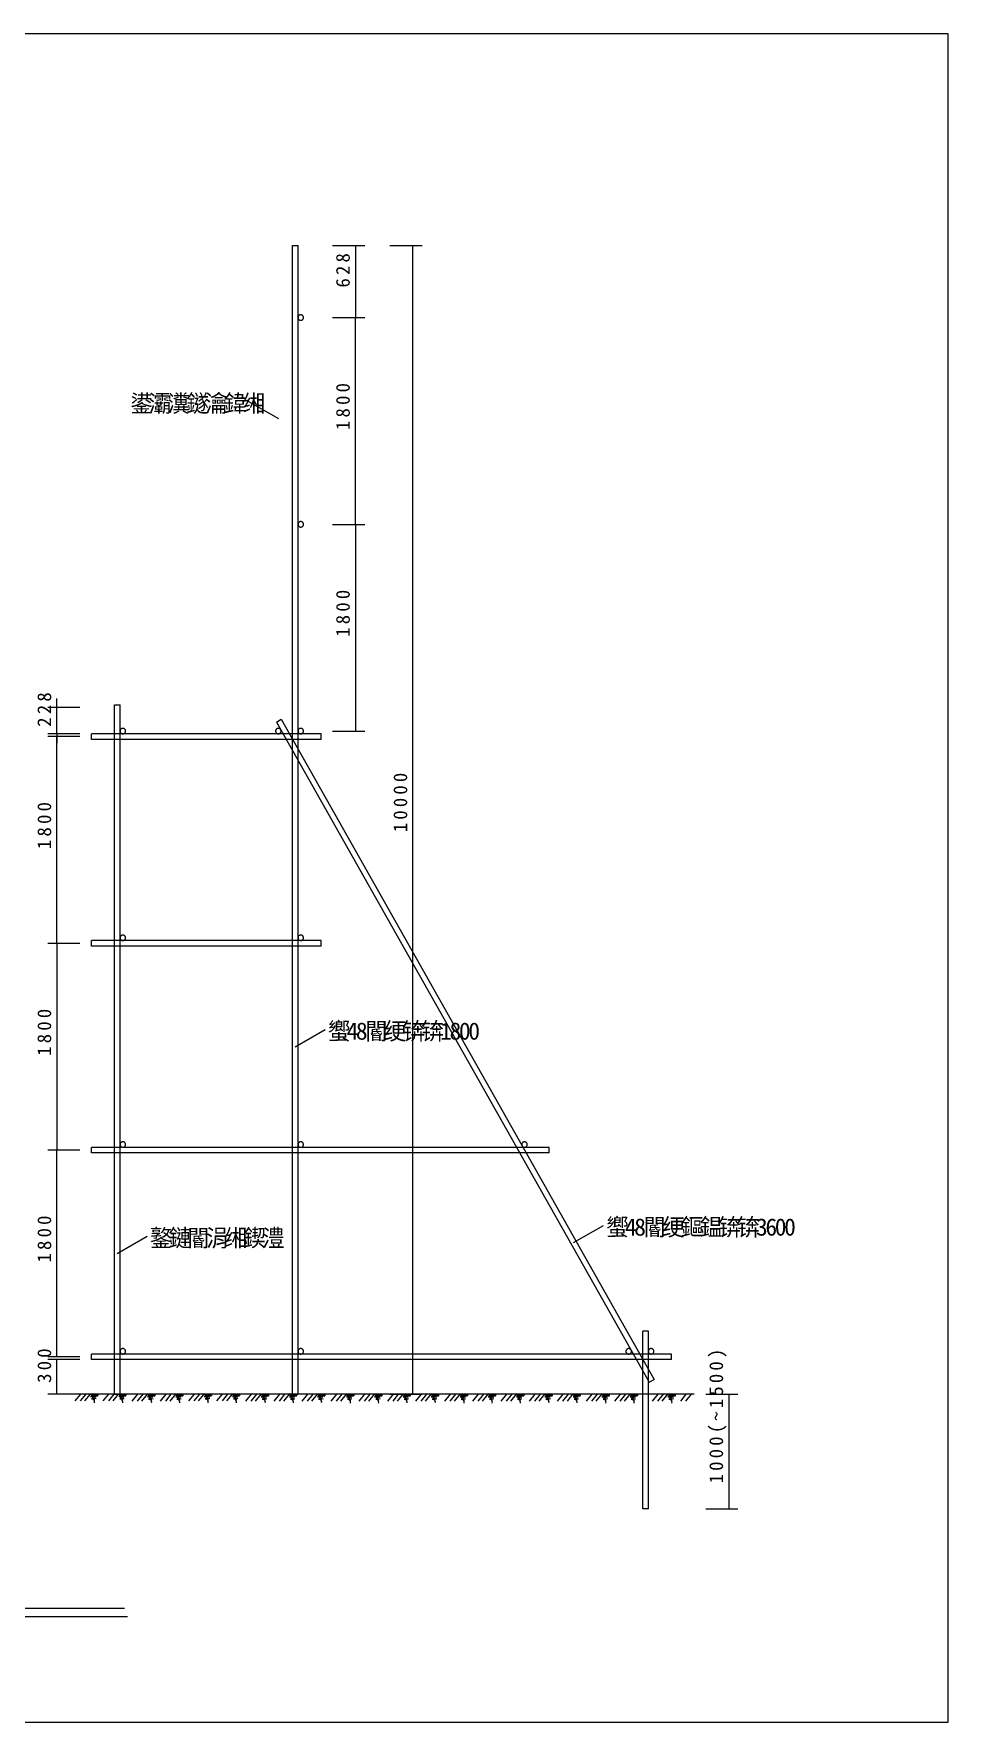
# Model space of a CAD drawing. Header units: metres. Extents: x 0 to 416, y 0 to 294.
# Drawn here: x 256.7 to 415.8, y 0 to 294 of the extents above; entities that cross this region are included whole.
import ezdxf

# ---------------------------------------------------------------- set-up
doc = ezdxf.new("R2010")
doc.units = ezdxf.units.M

msp = doc.modelspace()

# ---------------------------------------------------------------- linework, layer by layer
for p, q in [((415.8, 294), (0, 294)), ((415.8, 0), (415.8, 294)), ((301.7, 57.14), (301.7, 257.14)), ((301.7, 257.14), (302.66, 257.14)), ((302.66, 57.14), (302.66, 257.14)), ((308.66, 257.14), (314.26, 257.14)), ((312.66, 257.14), (312.66, 244.58)), ((318.66, 257.14), (324.26, 257.14)), ((322.66, 57.14), (322.66, 257.14)), ((308.66, 244.58), (314.26, 244.58)), ((308.66, 244.58), (314.26, 244.58)), ((312.66, 208.58), (312.66, 244.58)), ((299.3, 226.94), (294.1, 229.94)), ((308.66, 208.58), (314.26, 208.58)), ((308.66, 208.58), (314.26, 208.58)), ((312.66, 208.58), (312.66, 172.58)), ((264.7, 176.66), (259.1, 176.66)), ((260.7, 176.66), (260.7, 178.26)), ((260.7, 172.1), (260.7, 176.66)), ((270.7, 57.14), (270.7, 177.14)), ((270.7, 177.14), (271.7, 177.14)), ((271.7, 57.14), (271.7, 177.14)), ((298.89, 174.16), (299.73, 174.63)), ((298.89, 174.16), (363.79, 59.19)), ((299.73, 174.63), (364.62, 59.66)), ((264.7, 172.1), (259.1, 172.1)), ((264.7, 171.62), (259.1, 171.62)), ((260.7, 172.1), (260.7, 170.5)), ((260.7, 135.62), (260.7, 171.62)), ((306.66, 172.1), (266.7, 172.1)), ((266.7, 171.14), (266.7, 172.1)), ((306.66, 171.14), (266.7, 171.14)), ((306.66, 171.14), (306.66, 172.1)), ((308.66, 172.58), (314.26, 172.58)), ((264.7, 135.62), (259.1, 135.62)), ((264.7, 135.62), (259.1, 135.62)), ((260.7, 135.62), (260.7, 99.62)), ((306.66, 136.1), (266.7, 136.1)), ((266.7, 135.14), (266.7, 136.1)), ((306.66, 135.14), (306.66, 136.1)), ((306.66, 135.14), (266.7, 135.14)), ((302.18, 117.62), (307.37, 120.62)), ((346.34, 100.1), (266.7, 100.1)), ((266.7, 99.14), (266.7, 100.1)), ((346.34, 99.14), (346.34, 100.1)), ((264.7, 99.62), (259.1, 99.62)), ((264.7, 99.62), (259.1, 99.62)), ((260.7, 63.62), (260.7, 99.62)), ((346.34, 99.14), (266.7, 99.14)), ((350.61, 83.51), (355.8, 86.51)), ((271.2, 81.62), (276.39, 84.62)), ((362.66, 37.14), (362.66, 68.1)), ((363.62, 68.1), (362.66, 68.1)), ((363.62, 37.14), (363.62, 68.1)), ((264.7, 63.62), (259.1, 63.62)), ((264.7, 63.14), (259.1, 63.14)), ((260.7, 57.14), (260.7, 63.14)), ((367.62, 64.1), (266.7, 64.1)), ((266.7, 63.14), (266.7, 64.1)), ((367.62, 63.14), (266.7, 63.14)), ((367.62, 63.14), (367.62, 64.1)), ((363.79, 59.19), (364.62, 59.66)), ((264.7, 57.14), (259.1, 57.14)), ((371.62, 57.14), (262.7, 57.14)), ((264.8, 57.14), (263.82, 55.95)), ((265.73, 57.14), (264.75, 55.95)), ((266.49, 57.14), (265.51, 55.95)), ((266.45, 57.11), (267.9, 57.09)), ((267.8, 56.81), (266.56, 56.7)), ((266.56, 56.7), (267.45, 56.62)), ((267.9, 57.09), (266.64, 56.99)), ((266.64, 56.99), (267.93, 56.97)), ((267.51, 56.35), (266.74, 56.3)), ((266.74, 56.3), (267.31, 56.2)), ((267.93, 56.97), (266.79, 56.85)), ((266.79, 56.85), (267.8, 56.81)), ((267.45, 56.62), (266.81, 56.49)), ((266.81, 56.49), (267.51, 56.35)), ((267.31, 56.2), (267.05, 56.15)), ((267.05, 56.15), (267.23, 56.05)), ((267.23, 56.05), (267.18, 56)), ((267.18, 56), (267.18, 55.96)), ((267.18, 55.96), (267.21, 55.8)), ((269.7, 57.14), (268.72, 55.95)), ((270.63, 57.14), (269.65, 55.95)), ((271.39, 57.14), (270.41, 55.95)), ((270.7, 57.14), (271.7, 57.14)), ((271.35, 57.11), (272.8, 57.09)), ((272.7, 56.81), (271.46, 56.7)), ((271.46, 56.7), (272.35, 56.62)), ((272.8, 57.09), (271.54, 56.99)), ((271.54, 56.99), (272.83, 56.97)), ((272.41, 56.35), (271.64, 56.3)), ((271.64, 56.3), (272.21, 56.2)), ((272.83, 56.97), (271.69, 56.85)), ((271.69, 56.85), (272.7, 56.81)), ((272.35, 56.62), (271.71, 56.49)), ((271.71, 56.49), (272.41, 56.35)), ((272.21, 56.2), (271.95, 56.15)), ((271.95, 56.15), (272.12, 56.05)), ((272.12, 56.05), (272.07, 56)), ((272.07, 56), (272.07, 55.96)), ((272.07, 55.96), (272.11, 55.8)), ((274.73, 57.12), (273.75, 55.93)), ((275.65, 57.12), (274.67, 55.93)), ((276.42, 57.12), (275.44, 55.93)), ((276.38, 57.09), (277.83, 57.07)), ((277.73, 56.79), (276.49, 56.68)), ((276.49, 56.68), (277.38, 56.6)), ((277.83, 57.07), (276.56, 56.97)), ((276.56, 56.97), (277.85, 56.95)), ((277.44, 56.33), (276.66, 56.28)), ((276.66, 56.28), (277.24, 56.18)), ((277.85, 56.95), (276.71, 56.83)), ((276.71, 56.83), (277.73, 56.79)), ((277.38, 56.6), (276.74, 56.47)), ((276.74, 56.47), (277.44, 56.33)), ((277.24, 56.18), (276.98, 56.13)), ((276.98, 56.13), (277.15, 56.03)), ((277.15, 56.03), (277.1, 55.98)), ((277.1, 55.98), (277.1, 55.94)), ((277.1, 55.94), (277.14, 55.78)), ((279.63, 57.12), (278.65, 55.93)), ((280.55, 57.12), (279.57, 55.93)), ((281.31, 57.12), (280.33, 55.93)), ((281.27, 57.09), (282.73, 57.07)), ((282.63, 56.79), (281.39, 56.68)), ((281.39, 56.68), (282.28, 56.6)), ((282.73, 57.07), (281.46, 56.97)), ((281.46, 56.97), (282.75, 56.95)), ((282.34, 56.33), (281.56, 56.28)), ((281.56, 56.28), (282.14, 56.18)), ((282.75, 56.95), (281.61, 56.83)), ((281.61, 56.83), (282.63, 56.79)), ((282.28, 56.6), (281.64, 56.47)), ((281.64, 56.47), (282.34, 56.33)), ((282.14, 56.18), (281.88, 56.13)), ((281.88, 56.13), (282.05, 56.03)), ((282.05, 56.03), (282, 55.98)), ((282, 55.98), (282, 55.94)), ((282, 55.94), (282.04, 55.78)), ((284.58, 57.14), (283.6, 55.95)), ((285.51, 57.14), (284.53, 55.95)), ((286.27, 57.14), (285.29, 55.95)), ((286.23, 57.11), (287.68, 57.09)), ((287.58, 56.81), (286.34, 56.7)), ((286.34, 56.7), (287.23, 56.62)), ((287.68, 57.09), (286.42, 56.99)), ((286.42, 56.99), (287.71, 56.97)), ((287.29, 56.35), (286.52, 56.3)), ((286.52, 56.3), (287.09, 56.2)), ((287.71, 56.97), (286.57, 56.85)), ((286.57, 56.85), (287.58, 56.81)), ((287.23, 56.62), (286.59, 56.49)), ((286.59, 56.49), (287.29, 56.35)), ((287.09, 56.2), (286.83, 56.15)), ((286.83, 56.15), (287.01, 56.05)), ((287.01, 56.05), (286.96, 56)), ((286.96, 56), (286.96, 55.96)), ((286.96, 55.96), (286.99, 55.8)), ((289.48, 57.14), (288.5, 55.95)), ((290.41, 57.14), (289.43, 55.95)), ((291.17, 57.14), (290.19, 55.95)), ((291.13, 57.11), (292.58, 57.09)), ((292.48, 56.81), (291.24, 56.7)), ((291.24, 56.7), (292.13, 56.62)), ((292.58, 57.09), (291.32, 56.99)), ((291.32, 56.99), (292.61, 56.97)), ((292.19, 56.35), (291.42, 56.3)), ((291.42, 56.3), (291.99, 56.2)), ((292.61, 56.97), (291.47, 56.85)), ((291.47, 56.85), (292.48, 56.81)), ((292.13, 56.62), (291.49, 56.49)), ((291.49, 56.49), (292.19, 56.35)), ((291.99, 56.2), (291.73, 56.15)), ((291.73, 56.15), (291.9, 56.05)), ((291.9, 56.05), (291.85, 56)), ((291.85, 56), (291.85, 55.96)), ((291.85, 55.96), (291.89, 55.8)), ((294.51, 57.12), (293.53, 55.93)), ((295.43, 57.12), (294.45, 55.93)), ((296.2, 57.12), (295.22, 55.93)), ((296.16, 57.09), (297.61, 57.07)), ((297.51, 56.79), (296.27, 56.68)), ((296.27, 56.68), (297.16, 56.6)), ((297.61, 57.07), (296.34, 56.97)), ((296.34, 56.97), (297.63, 56.95)), ((297.22, 56.33), (296.44, 56.28)), ((296.44, 56.28), (297.02, 56.18)), ((297.63, 56.95), (296.49, 56.83)), ((296.49, 56.83), (297.51, 56.79)), ((297.16, 56.6), (296.52, 56.47)), ((296.52, 56.47), (297.22, 56.33)), ((297.02, 56.18), (296.76, 56.13)), ((296.76, 56.13), (296.93, 56.03)), ((296.93, 56.03), (296.88, 55.98)), ((296.88, 55.98), (296.88, 55.94)), ((296.88, 55.94), (296.92, 55.78)), ((299.41, 57.12), (298.43, 55.93)), ((300.33, 57.12), (299.35, 55.93)), ((301.09, 57.12), (300.11, 55.93)), ((301.05, 57.09), (302.51, 57.07)), ((302.41, 56.79), (301.17, 56.68)), ((301.17, 56.68), (302.06, 56.6)), ((302.51, 57.07), (301.24, 56.97)), ((301.24, 56.97), (302.53, 56.95)), ((302.12, 56.33), (301.34, 56.28)), ((301.34, 56.28), (301.92, 56.18)), ((302.53, 56.95), (301.39, 56.83)), ((301.39, 56.83), (302.41, 56.79)), ((302.06, 56.6), (301.42, 56.47)), ((301.42, 56.47), (302.12, 56.33)), ((301.92, 56.18), (301.66, 56.13)), ((301.66, 56.13), (301.83, 56.03)), ((301.7, 57.14), (302.66, 57.14)), ((301.83, 56.03), (301.78, 55.98)), ((301.78, 55.98), (301.78, 55.94)), ((301.78, 55.94), (301.82, 55.78)), ((304.31, 57.12), (303.33, 55.93)), ((305.23, 57.12), (304.25, 55.93)), ((305.99, 57.12), (305.01, 55.93)), ((305.95, 57.09), (307.41, 57.07)), ((307.31, 56.79), (306.07, 56.68)), ((306.07, 56.68), (306.95, 56.6)), ((307.41, 57.07), (306.14, 56.97)), ((306.14, 56.97), (307.43, 56.95)), ((307.02, 56.33), (306.24, 56.28)), ((306.24, 56.28), (306.82, 56.18)), ((307.43, 56.95), (306.29, 56.83)), ((306.29, 56.83), (307.31, 56.79)), ((306.95, 56.6), (306.32, 56.47)), ((306.32, 56.47), (307.02, 56.33)), ((306.82, 56.18), (306.55, 56.13)), ((306.55, 56.13), (306.73, 56.03)), ((306.73, 56.03), (306.68, 55.98)), ((306.68, 55.98), (306.68, 55.94)), ((306.68, 55.94), (306.72, 55.78)), ((309.33, 57.1), (308.35, 55.91)), ((310.26, 57.1), (309.28, 55.91)), ((311.02, 57.1), (310.04, 55.91)), ((310.98, 57.07), (312.43, 57.05)), ((312.33, 56.77), (311.09, 56.66)), ((311.09, 56.66), (311.98, 56.58)), ((312.43, 57.05), (311.17, 56.95)), ((311.17, 56.95), (312.46, 56.93)), ((312.05, 56.31), (311.27, 56.26)), ((311.27, 56.26), (311.85, 56.16)), ((312.46, 56.93), (311.32, 56.81)), ((311.32, 56.81), (312.33, 56.77)), ((311.98, 56.58), (311.34, 56.45)), ((311.34, 56.45), (312.05, 56.31)), ((311.85, 56.16), (311.58, 56.11)), ((311.58, 56.11), (311.76, 56.01)), ((311.76, 56.01), (311.71, 55.96)), ((311.71, 55.96), (311.71, 55.92)), ((311.71, 55.92), (311.75, 55.76)), ((314.23, 57.1), (313.25, 55.91)), ((315.16, 57.1), (314.18, 55.91)), ((315.92, 57.1), (314.94, 55.91)), ((315.88, 57.07), (317.33, 57.05)), ((317.23, 56.77), (315.99, 56.66)), ((315.99, 56.66), (316.88, 56.58)), ((317.33, 57.05), (316.07, 56.95)), ((316.07, 56.95), (317.36, 56.93)), ((316.94, 56.31), (316.17, 56.26)), ((316.17, 56.26), (316.74, 56.16)), ((317.36, 56.93), (316.22, 56.81)), ((316.22, 56.81), (317.23, 56.77)), ((316.88, 56.58), (316.24, 56.45)), ((316.24, 56.45), (316.94, 56.31)), ((316.74, 56.16), (316.48, 56.11)), ((316.48, 56.11), (316.66, 56.01)), ((316.66, 56.01), (316.61, 55.96)), ((316.61, 55.96), (316.61, 55.92)), ((316.61, 55.92), (316.64, 55.76)), ((319.19, 57.12), (318.21, 55.93)), ((318.66, 57.14), (324.26, 57.14)), ((320.11, 57.12), (319.13, 55.93)), ((320.87, 57.12), (319.89, 55.93)), ((320.84, 57.09), (322.29, 57.07)), ((322.19, 56.79), (320.95, 56.68)), ((320.95, 56.68), (321.84, 56.6)), ((322.29, 57.07), (321.02, 56.97)), ((321.02, 56.97), (322.31, 56.95)), ((321.9, 56.33), (321.12, 56.28)), ((321.12, 56.28), (321.7, 56.18)), ((322.31, 56.95), (321.17, 56.83)), ((321.17, 56.83), (322.19, 56.79)), ((321.84, 56.6), (321.2, 56.47)), ((321.2, 56.47), (321.9, 56.33)), ((321.7, 56.18), (321.44, 56.13)), ((321.44, 56.13), (321.61, 56.03)), ((321.61, 56.03), (321.56, 55.98)), ((321.56, 55.98), (321.56, 55.94)), ((321.56, 55.94), (321.6, 55.78)), ((324.09, 57.12), (323.11, 55.93)), ((325.01, 57.12), (324.03, 55.93)), ((325.77, 57.12), (324.79, 55.93)), ((325.73, 57.09), (327.19, 57.07)), ((327.09, 56.79), (325.85, 56.68)), ((325.85, 56.68), (326.74, 56.6)), ((327.19, 57.07), (325.92, 56.97)), ((325.92, 56.97), (327.21, 56.95)), ((326.8, 56.33), (326.02, 56.28)), ((326.02, 56.28), (326.6, 56.18)), ((327.21, 56.95), (326.07, 56.83)), ((326.07, 56.83), (327.09, 56.79)), ((326.74, 56.6), (326.1, 56.47)), ((326.1, 56.47), (326.8, 56.33)), ((326.6, 56.18), (326.33, 56.13)), ((326.33, 56.13), (326.51, 56.03)), ((326.51, 56.03), (326.46, 55.98)), ((326.46, 55.98), (326.46, 55.94)), ((326.46, 55.94), (326.5, 55.78)), ((329.11, 57.1), (328.13, 55.91)), ((330.04, 57.1), (329.06, 55.91)), ((330.8, 57.1), (329.82, 55.91)), ((330.76, 57.07), (332.21, 57.05)), ((332.11, 56.77), (330.87, 56.66)), ((330.87, 56.66), (331.76, 56.58)), ((332.21, 57.05), (330.95, 56.95)), ((330.95, 56.95), (332.24, 56.93)), ((331.83, 56.31), (331.05, 56.26)), ((331.05, 56.26), (331.63, 56.16)), ((332.24, 56.93), (331.1, 56.81)), ((331.1, 56.81), (332.11, 56.77)), ((331.76, 56.58), (331.12, 56.45)), ((331.12, 56.45), (331.83, 56.31)), ((331.63, 56.16), (331.36, 56.11)), ((331.36, 56.11), (331.54, 56.01)), ((331.54, 56.01), (331.49, 55.96)), ((331.49, 55.96), (331.49, 55.92)), ((331.49, 55.92), (331.53, 55.76)), ((334.01, 57.1), (333.03, 55.91)), ((334.94, 57.1), (333.96, 55.91)), ((335.7, 57.1), (334.72, 55.91)), ((335.66, 57.07), (337.11, 57.05)), ((337.01, 56.77), (335.77, 56.66)), ((335.77, 56.66), (336.66, 56.58)), ((337.11, 57.05), (335.85, 56.95)), ((335.85, 56.95), (337.14, 56.93)), ((336.72, 56.31), (335.95, 56.26)), ((335.95, 56.26), (336.52, 56.16)), ((337.14, 56.93), (336, 56.81)), ((336, 56.81), (337.01, 56.77)), ((336.66, 56.58), (336.02, 56.45)), ((336.02, 56.45), (336.72, 56.31)), ((336.52, 56.16), (336.26, 56.11)), ((336.26, 56.11), (336.44, 56.01)), ((336.44, 56.01), (336.39, 55.96)), ((336.39, 55.96), (336.39, 55.92)), ((336.39, 55.92), (336.42, 55.76)), ((338.91, 57.1), (337.93, 55.91)), ((339.84, 57.1), (338.86, 55.91)), ((340.6, 57.1), (339.62, 55.91)), ((340.56, 57.07), (342.01, 57.05)), ((341.91, 56.77), (340.67, 56.66)), ((340.67, 56.66), (341.56, 56.58)), ((342.01, 57.05), (340.75, 56.95)), ((340.75, 56.95), (342.04, 56.93)), ((341.62, 56.31), (340.85, 56.26)), ((340.85, 56.26), (341.42, 56.16)), ((342.04, 56.93), (340.9, 56.81)), ((340.9, 56.81), (341.91, 56.77)), ((341.56, 56.58), (340.92, 56.45)), ((340.92, 56.45), (341.62, 56.31)), ((341.42, 56.16), (341.16, 56.11)), ((341.16, 56.11), (341.33, 56.01)), ((341.33, 56.01), (341.28, 55.96)), ((341.28, 55.96), (341.28, 55.92)), ((341.28, 55.92), (341.32, 55.76)), ((343.87, 57.12), (342.89, 55.93)), ((344.79, 57.12), (343.81, 55.93)), ((345.55, 57.12), (344.57, 55.93)), ((345.51, 57.09), (346.97, 57.07)), ((346.87, 56.79), (345.63, 56.68)), ((345.63, 56.68), (346.52, 56.6)), ((346.97, 57.07), (345.7, 56.97)), ((345.7, 56.97), (346.99, 56.95)), ((346.58, 56.33), (345.8, 56.28)), ((345.8, 56.28), (346.38, 56.18)), ((346.99, 56.95), (345.85, 56.83)), ((345.85, 56.83), (346.87, 56.79)), ((346.52, 56.6), (345.88, 56.47)), ((345.88, 56.47), (346.58, 56.33)), ((346.38, 56.18), (346.11, 56.13)), ((346.11, 56.13), (346.29, 56.03)), ((346.29, 56.03), (346.24, 55.98)), ((346.24, 55.98), (346.24, 55.94)), ((346.24, 55.94), (346.28, 55.78)), ((348.76, 57.12), (347.78, 55.93)), ((349.69, 57.12), (348.71, 55.93)), ((350.45, 57.12), (349.47, 55.93)), ((350.41, 57.09), (351.86, 57.07)), ((351.76, 56.79), (350.52, 56.68)), ((350.52, 56.68), (351.41, 56.6)), ((351.86, 57.07), (350.6, 56.97)), ((350.6, 56.97), (351.89, 56.95)), ((351.48, 56.33), (350.7, 56.28)), ((350.7, 56.28), (351.28, 56.18)), ((351.89, 56.95), (350.75, 56.83)), ((350.75, 56.83), (351.76, 56.79)), ((351.41, 56.6), (350.78, 56.47)), ((350.78, 56.47), (351.48, 56.33)), ((351.28, 56.18), (351.01, 56.13)), ((351.01, 56.13), (351.19, 56.03)), ((351.19, 56.03), (351.14, 55.98)), ((351.14, 55.98), (351.14, 55.94)), ((351.14, 55.94), (351.18, 55.78)), ((353.79, 57.1), (352.81, 55.91)), ((354.72, 57.1), (353.74, 55.91)), ((355.48, 57.1), (354.5, 55.91)), ((355.44, 57.07), (356.89, 57.05)), ((356.79, 56.77), (355.55, 56.66)), ((355.55, 56.66), (356.44, 56.58)), ((356.89, 57.05), (355.63, 56.95)), ((355.63, 56.95), (356.92, 56.93)), ((356.51, 56.31), (355.73, 56.26)), ((355.73, 56.26), (356.3, 56.16)), ((356.92, 56.93), (355.78, 56.81)), ((355.78, 56.81), (356.79, 56.77)), ((356.44, 56.58), (355.8, 56.45)), ((355.8, 56.45), (356.51, 56.31)), ((356.3, 56.16), (356.04, 56.11)), ((356.04, 56.11), (356.22, 56.01)), ((356.22, 56.01), (356.17, 55.96)), ((356.17, 55.96), (356.17, 55.92)), ((356.17, 55.92), (356.2, 55.76)), ((358.69, 57.1), (357.71, 55.91)), ((359.62, 57.1), (358.64, 55.91)), ((360.38, 57.1), (359.4, 55.91)), ((360.34, 57.07), (361.79, 57.05)), ((361.69, 56.77), (360.45, 56.66)), ((360.45, 56.66), (361.34, 56.58)), ((361.79, 57.05), (360.53, 56.95)), ((360.53, 56.95), (361.82, 56.93)), ((361.4, 56.31), (360.63, 56.26)), ((360.63, 56.26), (361.2, 56.16)), ((361.82, 56.93), (360.68, 56.81)), ((360.68, 56.81), (361.69, 56.77)), ((361.34, 56.58), (360.7, 56.45)), ((360.7, 56.45), (361.4, 56.31)), ((361.2, 56.16), (360.94, 56.11)), ((360.94, 56.11), (361.12, 56.01)), ((361.12, 56.01), (361.07, 55.96)), ((361.07, 55.96), (361.07, 55.92)), ((361.07, 55.92), (361.1, 55.76)), ((365.27, 57.1), (364.29, 55.91)), ((366.19, 57.1), (365.21, 55.91)), ((366.96, 57.1), (365.98, 55.91)), ((366.92, 57.07), (368.37, 57.05)), ((368.27, 56.77), (367.03, 56.66)), ((367.03, 56.66), (367.92, 56.58)), ((368.37, 57.05), (367.1, 56.95)), ((367.1, 56.95), (368.39, 56.93)), ((367.98, 56.31), (367.2, 56.26)), ((367.2, 56.26), (367.78, 56.16)), ((368.39, 56.93), (367.25, 56.81)), ((367.25, 56.81), (368.27, 56.77)), ((367.92, 56.58), (367.28, 56.45)), ((367.28, 56.45), (367.98, 56.31)), ((367.78, 56.16), (367.52, 56.11)), ((367.52, 56.11), (367.69, 56.01)), ((367.69, 56.01), (367.64, 55.96)), ((367.64, 55.96), (367.64, 55.92)), ((367.64, 55.92), (367.68, 55.76)), ((370.17, 57.1), (369.19, 55.91)), ((371.09, 57.1), (370.11, 55.91)), ((373.62, 57.14), (379.22, 57.14)), ((377.62, 57.14), (377.62, 37.14)), ((267.21, 55.8), (267.19, 55.62)), ((272.11, 55.8), (272.09, 55.62)), ((277.14, 55.78), (277.11, 55.6)), ((282.04, 55.78), (282.01, 55.6)), ((286.99, 55.8), (286.97, 55.62)), ((291.89, 55.8), (291.87, 55.62)), ((296.92, 55.78), (296.9, 55.6)), ((301.82, 55.78), (301.79, 55.6)), ((306.72, 55.78), (306.69, 55.6)), ((311.75, 55.76), (311.72, 55.58)), ((316.64, 55.76), (316.62, 55.58)), ((321.6, 55.78), (321.57, 55.6)), ((326.5, 55.78), (326.47, 55.6)), ((331.53, 55.76), (331.5, 55.58)), ((336.42, 55.76), (336.4, 55.58)), ((341.32, 55.76), (341.3, 55.58)), ((346.28, 55.78), (346.25, 55.6)), ((351.18, 55.78), (351.15, 55.6)), ((356.2, 55.76), (356.18, 55.58)), ((361.1, 55.76), (361.08, 55.58)), ((367.68, 55.76), (367.66, 55.58)), ((363.62, 37.14), (362.66, 37.14)), ((373.62, 37.14), (379.22, 37.14)), ((162.08, 19.86), (272.44, 19.86)), ((162.08, 18.43), (272.99, 18.43)), ((0, 0), (415.8, 0))]:
    msp.add_line(p, q)
for points in [[(303.62, 244.58), (303.61, 244.63), (303.61, 244.68), (303.6, 244.72), (303.58, 244.77), (303.56, 244.81), (303.53, 244.85), (303.51, 244.89), (303.48, 244.92), (303.44, 244.96), (303.4, 244.98), (303.36, 245.01), (303.32, 245.03), (303.28, 245.04), (303.23, 245.05), (303.18, 245.06), (303.14, 245.06), (303.09, 245.06), (303.04, 245.05), (303, 245.04), (302.95, 245.03), (302.91, 245.01), (302.87, 244.98), (302.83, 244.96), (302.8, 244.92), (302.76, 244.89), (302.74, 244.85), (302.71, 244.81), (302.69, 244.77), (302.68, 244.72), (302.67, 244.68), (302.66, 244.63), (302.66, 244.58), (302.66, 244.54), (302.67, 244.49), (302.68, 244.44), (302.69, 244.4), (302.71, 244.36), (302.74, 244.32), (302.76, 244.28), (302.8, 244.24), (302.83, 244.21), (302.87, 244.18), (302.91, 244.16), (302.95, 244.14), (303, 244.12), (303.04, 244.11), (303.09, 244.11), (303.14, 244.1), (303.18, 244.11), (303.23, 244.11), (303.28, 244.12), (303.32, 244.14), (303.36, 244.16), (303.4, 244.18), (303.44, 244.21), (303.48, 244.24), (303.51, 244.28), (303.53, 244.32), (303.56, 244.36), (303.58, 244.4), (303.6, 244.44), (303.61, 244.49), (303.61, 244.54), (303.62, 244.58)], [(303.62, 208.58), (303.61, 208.63), (303.61, 208.68), (303.6, 208.72), (303.58, 208.77), (303.56, 208.81), (303.53, 208.85), (303.51, 208.89), (303.48, 208.92), (303.44, 208.96), (303.4, 208.98), (303.36, 209.01), (303.32, 209.03), (303.28, 209.04), (303.23, 209.05), (303.18, 209.06), (303.14, 209.06), (303.09, 209.06), (303.04, 209.05), (303, 209.04), (302.95, 209.03), (302.91, 209.01), (302.87, 208.98), (302.83, 208.96), (302.8, 208.92), (302.76, 208.89), (302.74, 208.85), (302.71, 208.81), (302.69, 208.77), (302.68, 208.72), (302.67, 208.68), (302.66, 208.63), (302.66, 208.58), (302.66, 208.54), (302.67, 208.49), (302.68, 208.44), (302.69, 208.4), (302.71, 208.36), (302.74, 208.32), (302.76, 208.28), (302.8, 208.24), (302.83, 208.21), (302.87, 208.18), (302.91, 208.16), (302.95, 208.14), (303, 208.12), (303.04, 208.11), (303.09, 208.11), (303.14, 208.1), (303.18, 208.11), (303.23, 208.11), (303.28, 208.12), (303.32, 208.14), (303.36, 208.16), (303.4, 208.18), (303.44, 208.21), (303.48, 208.24), (303.51, 208.28), (303.53, 208.32), (303.56, 208.36), (303.58, 208.4), (303.6, 208.44), (303.61, 208.49), (303.61, 208.54), (303.62, 208.58)], [(272.66, 172.58), (272.65, 172.63), (272.65, 172.68), (272.64, 172.72), (272.62, 172.77), (272.6, 172.81), (272.57, 172.85), (272.55, 172.89), (272.52, 172.92), (272.48, 172.96), (272.44, 172.98), (272.4, 173.01), (272.36, 173.03), (272.32, 173.04), (272.27, 173.05), (272.22, 173.06), (272.18, 173.06), (272.13, 173.06), (272.08, 173.05), (272.04, 173.04), (271.99, 173.03), (271.95, 173.01), (271.91, 172.98), (271.87, 172.96), (271.84, 172.92), (271.8, 172.89), (271.78, 172.85), (271.75, 172.81), (271.73, 172.77), (271.72, 172.72), (271.71, 172.68), (271.7, 172.63), (271.7, 172.58), (271.7, 172.54), (271.71, 172.49), (271.72, 172.44), (271.73, 172.4), (271.75, 172.36), (271.78, 172.32), (271.8, 172.28), (271.84, 172.24), (271.87, 172.21), (271.91, 172.18), (271.95, 172.16), (271.99, 172.14), (272.04, 172.12), (272.08, 172.11), (272.13, 172.11), (272.18, 172.1), (272.22, 172.11), (272.27, 172.11), (272.32, 172.12), (272.36, 172.14), (272.4, 172.16), (272.44, 172.18), (272.48, 172.21), (272.52, 172.24), (272.55, 172.28), (272.57, 172.32), (272.6, 172.36), (272.62, 172.4), (272.64, 172.44), (272.65, 172.49), (272.65, 172.54), (272.66, 172.58)], [(299.71, 172.58), (299.71, 172.63), (299.7, 172.68), (299.69, 172.72), (299.67, 172.77), (299.65, 172.81), (299.63, 172.85), (299.6, 172.89), (299.57, 172.92), (299.53, 172.96), (299.49, 172.98), (299.45, 173.01), (299.41, 173.03), (299.37, 173.04), (299.32, 173.05), (299.28, 173.06), (299.23, 173.06), (299.18, 173.06), (299.13, 173.05), (299.09, 173.04), (299.04, 173.03), (299, 173.01), (298.96, 172.98), (298.92, 172.96), (298.89, 172.92), (298.86, 172.89), (298.83, 172.85), (298.8, 172.81), (298.78, 172.77), (298.77, 172.72), (298.76, 172.68), (298.75, 172.63), (298.75, 172.58), (298.75, 172.54), (298.76, 172.49), (298.77, 172.44), (298.78, 172.4), (298.8, 172.36), (298.83, 172.32), (298.86, 172.28), (298.89, 172.24), (298.92, 172.21), (298.96, 172.18), (299, 172.16), (299.04, 172.14), (299.09, 172.12), (299.13, 172.11), (299.18, 172.11), (299.23, 172.1), (299.28, 172.11), (299.32, 172.11), (299.37, 172.12), (299.41, 172.14), (299.45, 172.16), (299.49, 172.18), (299.53, 172.21), (299.57, 172.24), (299.6, 172.28), (299.63, 172.32), (299.65, 172.36), (299.67, 172.4), (299.69, 172.44), (299.7, 172.49), (299.71, 172.54), (299.71, 172.58)], [(303.62, 172.58), (303.61, 172.63), (303.61, 172.68), (303.6, 172.72), (303.58, 172.77), (303.56, 172.81), (303.53, 172.85), (303.51, 172.89), (303.48, 172.92), (303.44, 172.96), (303.4, 172.98), (303.36, 173.01), (303.32, 173.03), (303.28, 173.04), (303.23, 173.05), (303.18, 173.06), (303.14, 173.06), (303.09, 173.06), (303.04, 173.05), (303, 173.04), (302.95, 173.03), (302.91, 173.01), (302.87, 172.98), (302.83, 172.96), (302.8, 172.92), (302.76, 172.89), (302.74, 172.85), (302.71, 172.81), (302.69, 172.77), (302.68, 172.72), (302.67, 172.68), (302.66, 172.63), (302.66, 172.58), (302.66, 172.54), (302.67, 172.49), (302.68, 172.44), (302.69, 172.4), (302.71, 172.36), (302.74, 172.32), (302.76, 172.28), (302.8, 172.24), (302.83, 172.21), (302.87, 172.18), (302.91, 172.16), (302.95, 172.14), (303, 172.12), (303.04, 172.11), (303.09, 172.11), (303.14, 172.1), (303.18, 172.11), (303.23, 172.11), (303.28, 172.12), (303.32, 172.14), (303.36, 172.16), (303.4, 172.18), (303.44, 172.21), (303.48, 172.24), (303.51, 172.28), (303.53, 172.32), (303.56, 172.36), (303.58, 172.4), (303.6, 172.44), (303.61, 172.49), (303.61, 172.54), (303.62, 172.58)], [(272.66, 136.58), (272.65, 136.63), (272.65, 136.68), (272.64, 136.72), (272.62, 136.77), (272.6, 136.81), (272.57, 136.85), (272.55, 136.89), (272.52, 136.92), (272.48, 136.96), (272.44, 136.98), (272.4, 137.01), (272.36, 137.03), (272.32, 137.04), (272.27, 137.05), (272.22, 137.06), (272.18, 137.06), (272.13, 137.06), (272.08, 137.05), (272.04, 137.04), (271.99, 137.03), (271.95, 137.01), (271.91, 136.98), (271.87, 136.96), (271.84, 136.92), (271.8, 136.89), (271.78, 136.85), (271.75, 136.81), (271.73, 136.77), (271.72, 136.72), (271.71, 136.68), (271.7, 136.63), (271.7, 136.58), (271.7, 136.54), (271.71, 136.49), (271.72, 136.44), (271.73, 136.4), (271.75, 136.36), (271.78, 136.32), (271.8, 136.28), (271.84, 136.24), (271.87, 136.21), (271.91, 136.18), (271.95, 136.16), (271.99, 136.14), (272.04, 136.12), (272.08, 136.11), (272.13, 136.11), (272.18, 136.1), (272.22, 136.11), (272.27, 136.11), (272.32, 136.12), (272.36, 136.14), (272.4, 136.16), (272.44, 136.18), (272.48, 136.21), (272.52, 136.24), (272.55, 136.28), (272.57, 136.32), (272.6, 136.36), (272.62, 136.4), (272.64, 136.44), (272.65, 136.49), (272.65, 136.54), (272.66, 136.58)], [(303.62, 136.58), (303.61, 136.63), (303.61, 136.68), (303.6, 136.72), (303.58, 136.77), (303.56, 136.81), (303.53, 136.85), (303.51, 136.89), (303.48, 136.92), (303.44, 136.96), (303.4, 136.98), (303.36, 137.01), (303.32, 137.03), (303.28, 137.04), (303.23, 137.05), (303.18, 137.06), (303.14, 137.06), (303.09, 137.06), (303.04, 137.05), (303, 137.04), (302.95, 137.03), (302.91, 137.01), (302.87, 136.98), (302.83, 136.96), (302.8, 136.92), (302.76, 136.89), (302.74, 136.85), (302.71, 136.81), (302.69, 136.77), (302.68, 136.72), (302.67, 136.68), (302.66, 136.63), (302.66, 136.58), (302.66, 136.54), (302.67, 136.49), (302.68, 136.44), (302.69, 136.4), (302.71, 136.36), (302.74, 136.32), (302.76, 136.28), (302.8, 136.24), (302.83, 136.21), (302.87, 136.18), (302.91, 136.16), (302.95, 136.14), (303, 136.12), (303.04, 136.11), (303.09, 136.11), (303.14, 136.1), (303.18, 136.11), (303.23, 136.11), (303.28, 136.12), (303.32, 136.14), (303.36, 136.16), (303.4, 136.18), (303.44, 136.21), (303.48, 136.24), (303.51, 136.28), (303.53, 136.32), (303.56, 136.36), (303.58, 136.4), (303.6, 136.44), (303.61, 136.49), (303.61, 136.54), (303.62, 136.58)], [(272.66, 100.58), (272.65, 100.63), (272.65, 100.68), (272.64, 100.72), (272.62, 100.77), (272.6, 100.81), (272.57, 100.85), (272.55, 100.89), (272.52, 100.92), (272.48, 100.96), (272.44, 100.98), (272.4, 101.01), (272.36, 101.03), (272.32, 101.04), (272.27, 101.05), (272.22, 101.06), (272.18, 101.06), (272.13, 101.06), (272.08, 101.05), (272.04, 101.04), (271.99, 101.03), (271.95, 101.01), (271.91, 100.98), (271.87, 100.96), (271.84, 100.92), (271.8, 100.89), (271.78, 100.85), (271.75, 100.81), (271.73, 100.77), (271.72, 100.72), (271.71, 100.68), (271.7, 100.63), (271.7, 100.58), (271.7, 100.54), (271.71, 100.49), (271.72, 100.44), (271.73, 100.4), (271.75, 100.36), (271.78, 100.32), (271.8, 100.28), (271.84, 100.24), (271.87, 100.21), (271.91, 100.18), (271.95, 100.16), (271.99, 100.14), (272.04, 100.12), (272.08, 100.11), (272.13, 100.11), (272.18, 100.1), (272.22, 100.11), (272.27, 100.11), (272.32, 100.12), (272.36, 100.14), (272.4, 100.16), (272.44, 100.18), (272.48, 100.21), (272.52, 100.24), (272.55, 100.28), (272.57, 100.32), (272.6, 100.36), (272.62, 100.4), (272.64, 100.44), (272.65, 100.49), (272.65, 100.54), (272.66, 100.58)], [(303.62, 100.58), (303.61, 100.63), (303.61, 100.68), (303.6, 100.72), (303.58, 100.77), (303.56, 100.81), (303.53, 100.85), (303.51, 100.89), (303.48, 100.92), (303.44, 100.96), (303.4, 100.98), (303.36, 101.01), (303.32, 101.03), (303.28, 101.04), (303.23, 101.05), (303.18, 101.06), (303.14, 101.06), (303.09, 101.06), (303.04, 101.05), (303, 101.04), (302.95, 101.03), (302.91, 101.01), (302.87, 100.98), (302.83, 100.96), (302.8, 100.92), (302.76, 100.89), (302.74, 100.85), (302.71, 100.81), (302.69, 100.77), (302.68, 100.72), (302.67, 100.68), (302.66, 100.63), (302.66, 100.58), (302.66, 100.54), (302.67, 100.49), (302.68, 100.44), (302.69, 100.4), (302.71, 100.36), (302.74, 100.32), (302.76, 100.28), (302.8, 100.24), (302.83, 100.21), (302.87, 100.18), (302.91, 100.16), (302.95, 100.14), (303, 100.12), (303.04, 100.11), (303.09, 100.11), (303.14, 100.1), (303.18, 100.11), (303.23, 100.11), (303.28, 100.12), (303.32, 100.14), (303.36, 100.16), (303.4, 100.18), (303.44, 100.21), (303.48, 100.24), (303.51, 100.28), (303.53, 100.32), (303.56, 100.36), (303.58, 100.4), (303.6, 100.44), (303.61, 100.49), (303.61, 100.54), (303.62, 100.58)], [(342.55, 100.58), (342.55, 100.63), (342.54, 100.68), (342.53, 100.72), (342.51, 100.77), (342.49, 100.81), (342.47, 100.85), (342.44, 100.89), (342.41, 100.92), (342.38, 100.96), (342.34, 100.98), (342.3, 101.01), (342.25, 101.03), (342.21, 101.04), (342.16, 101.05), (342.12, 101.06), (342.07, 101.06), (342.02, 101.06), (341.98, 101.05), (341.93, 101.04), (341.89, 101.03), (341.84, 101.01), (341.8, 100.98), (341.77, 100.96), (341.73, 100.92), (341.7, 100.89), (341.67, 100.85), (341.65, 100.81), (341.63, 100.77), (341.61, 100.72), (341.6, 100.68), (341.59, 100.63), (341.59, 100.58), (341.59, 100.54), (341.6, 100.49), (341.61, 100.44), (341.63, 100.4), (341.65, 100.36), (341.67, 100.32), (341.7, 100.28), (341.73, 100.24), (341.77, 100.21), (341.8, 100.18), (341.84, 100.16), (341.89, 100.14), (341.93, 100.12), (341.98, 100.11), (342.02, 100.11), (342.07, 100.1), (342.12, 100.11), (342.16, 100.11), (342.21, 100.12), (342.25, 100.14), (342.3, 100.16), (342.34, 100.18), (342.38, 100.21), (342.41, 100.24), (342.44, 100.28), (342.47, 100.32), (342.49, 100.36), (342.51, 100.4), (342.53, 100.44), (342.54, 100.49), (342.55, 100.54), (342.55, 100.58)], [(272.66, 64.58), (272.65, 64.63), (272.65, 64.68), (272.64, 64.72), (272.62, 64.77), (272.6, 64.81), (272.57, 64.85), (272.55, 64.89), (272.52, 64.92), (272.48, 64.96), (272.44, 64.98), (272.4, 65.01), (272.36, 65.03), (272.32, 65.04), (272.27, 65.05), (272.22, 65.06), (272.18, 65.06), (272.13, 65.06), (272.08, 65.05), (272.04, 65.04), (271.99, 65.03), (271.95, 65.01), (271.91, 64.98), (271.87, 64.96), (271.84, 64.92), (271.8, 64.89), (271.78, 64.85), (271.75, 64.81), (271.73, 64.77), (271.72, 64.72), (271.71, 64.68), (271.7, 64.63), (271.7, 64.58), (271.7, 64.54), (271.71, 64.49), (271.72, 64.44), (271.73, 64.4), (271.75, 64.36), (271.78, 64.32), (271.8, 64.28), (271.84, 64.24), (271.87, 64.21), (271.91, 64.18), (271.95, 64.16), (271.99, 64.14), (272.04, 64.12), (272.08, 64.11), (272.13, 64.11), (272.18, 64.1), (272.22, 64.11), (272.27, 64.11), (272.32, 64.12), (272.36, 64.14), (272.4, 64.16), (272.44, 64.18), (272.48, 64.21), (272.52, 64.24), (272.55, 64.28), (272.57, 64.32), (272.6, 64.36), (272.62, 64.4), (272.64, 64.44), (272.65, 64.49), (272.65, 64.54), (272.66, 64.58)], [(303.62, 64.58), (303.61, 64.63), (303.61, 64.68), (303.6, 64.72), (303.58, 64.77), (303.56, 64.81), (303.53, 64.85), (303.51, 64.89), (303.48, 64.92), (303.44, 64.96), (303.4, 64.98), (303.36, 65.01), (303.32, 65.03), (303.28, 65.04), (303.23, 65.05), (303.18, 65.06), (303.14, 65.06), (303.09, 65.06), (303.04, 65.05), (303, 65.04), (302.95, 65.03), (302.91, 65.01), (302.87, 64.98), (302.83, 64.96), (302.8, 64.92), (302.76, 64.89), (302.74, 64.85), (302.71, 64.81), (302.69, 64.77), (302.68, 64.72), (302.67, 64.68), (302.66, 64.63), (302.66, 64.58), (302.66, 64.54), (302.67, 64.49), (302.68, 64.44), (302.69, 64.4), (302.71, 64.36), (302.74, 64.32), (302.76, 64.28), (302.8, 64.24), (302.83, 64.21), (302.87, 64.18), (302.91, 64.16), (302.95, 64.14), (303, 64.12), (303.04, 64.11), (303.09, 64.11), (303.14, 64.1), (303.18, 64.11), (303.23, 64.11), (303.28, 64.12), (303.32, 64.14), (303.36, 64.16), (303.4, 64.18), (303.44, 64.21), (303.48, 64.24), (303.51, 64.28), (303.53, 64.32), (303.56, 64.36), (303.58, 64.4), (303.6, 64.44), (303.61, 64.49), (303.61, 64.54), (303.62, 64.58)], [(360.68, 64.58), (360.67, 64.63), (360.67, 64.68), (360.66, 64.72), (360.64, 64.77), (360.62, 64.81), (360.6, 64.85), (360.57, 64.89), (360.54, 64.92), (360.5, 64.96), (360.46, 64.98), (360.42, 65.01), (360.38, 65.03), (360.34, 65.04), (360.29, 65.05), (360.24, 65.06), (360.2, 65.06), (360.15, 65.06), (360.1, 65.05), (360.06, 65.04), (360.01, 65.03), (359.97, 65.01), (359.93, 64.98), (359.89, 64.96), (359.86, 64.92), (359.83, 64.89), (359.8, 64.85), (359.77, 64.81), (359.75, 64.77), (359.74, 64.72), (359.73, 64.68), (359.72, 64.63), (359.72, 64.58), (359.72, 64.54), (359.73, 64.49), (359.74, 64.44), (359.75, 64.4), (359.77, 64.36), (359.8, 64.32), (359.83, 64.28), (359.86, 64.24), (359.89, 64.21), (359.93, 64.18), (359.97, 64.16), (360.01, 64.14), (360.06, 64.12), (360.1, 64.11), (360.15, 64.11), (360.2, 64.1), (360.24, 64.11), (360.29, 64.11), (360.34, 64.12), (360.38, 64.14), (360.42, 64.16), (360.46, 64.18), (360.5, 64.21), (360.54, 64.24), (360.57, 64.28), (360.6, 64.32), (360.62, 64.36), (360.64, 64.4), (360.66, 64.44), (360.67, 64.49), (360.67, 64.54), (360.68, 64.58)], [(364.58, 64.58), (364.57, 64.63), (364.57, 64.68), (364.56, 64.72), (364.54, 64.77), (364.52, 64.81), (364.49, 64.85), (364.47, 64.89), (364.44, 64.92), (364.4, 64.96), (364.36, 64.98), (364.32, 65.01), (364.28, 65.03), (364.24, 65.04), (364.19, 65.05), (364.14, 65.06), (364.1, 65.06), (364.05, 65.06), (364, 65.05), (363.96, 65.04), (363.91, 65.03), (363.87, 65.01), (363.83, 64.98), (363.79, 64.96), (363.76, 64.92), (363.72, 64.89), (363.7, 64.85), (363.67, 64.81), (363.65, 64.77), (363.64, 64.72), (363.63, 64.68), (363.62, 64.63), (363.62, 64.58), (363.62, 64.54), (363.63, 64.49), (363.64, 64.44), (363.65, 64.4), (363.67, 64.36), (363.7, 64.32), (363.72, 64.28), (363.76, 64.24), (363.79, 64.21), (363.83, 64.18), (363.87, 64.16), (363.91, 64.14), (363.96, 64.12), (364, 64.11), (364.05, 64.11), (364.1, 64.1), (364.14, 64.11), (364.19, 64.11), (364.24, 64.12), (364.28, 64.14), (364.32, 64.16), (364.36, 64.18), (364.4, 64.21), (364.44, 64.24), (364.47, 64.28), (364.49, 64.32), (364.52, 64.36), (364.54, 64.4), (364.56, 64.44), (364.57, 64.49), (364.57, 64.54), (364.58, 64.58)]]:
    msp.add_lwpolyline(points)

# ---------------------------------------------------------------- texts
for s, p in [('8', (311.66, 254.17)), ('2', (311.66, 251.99)), ('6', (311.66, 249.81)), ('0', (311.66, 231.55)), ('0', (311.66, 229.37)), ('8', (311.66, 227.18)), ('1', (311.66, 225)), ('0', (311.66, 195.55)), ('0', (311.66, 193.37)), ('8', (311.66, 191.18)), ('1', (311.66, 189)), ('8', (259.7, 177.7)), ('2', (259.7, 175.52)), ('2', (259.7, 173.33)), ('0', (321.66, 163.69)), ('0', (321.66, 161.51)), ('0', (259.7, 158.59)), ('0', (321.66, 159.33)), ('0', (259.7, 156.41)), ('0', (321.66, 157.15)), ('1', (321.66, 154.96)), ('8', (259.7, 154.22)), ('1', (259.7, 152.04)), ('0', (259.7, 122.59)), ('0', (259.7, 120.41)), ('8', (259.7, 118.22)), ('1', (259.7, 116.04)), ('0', (259.7, 86.59)), ('0', (259.7, 84.41)), ('8', (259.7, 82.22)), ('1', (259.7, 80.04)), ('0', (259.7, 63.46)), ('0', (259.7, 61.28)), (')', (376.62, 63.4)), ('0', (376.62, 61.22)), ('3', (259.7, 59.09)), ('0', (376.62, 59.04)), ('5', (376.62, 56.86)), ('1', (376.62, 54.68)), ('~', (376.62, 52.49)), ('(', (376.62, 50.31)), ('0', (376.62, 48.13)), ('0', (376.62, 45.95)), ('0', (376.62, 43.77)), ('1', (376.62, 41.59))]:
    msp.add_text(s, height=2.4, rotation=90).set_placement(p)
for s, p in [('鍙', (273.46, 228.15)), ('灞', (276.72, 228.15)), ('瀵', (279.98, 228.15)), ('鐩', (283.24, 228.15)), ('瀹', (286.5, 228.15)), ('鍏', (289.76, 228.15)), ('缃', (293.03, 228.15)), ('蠁', (307.84, 118.85)), ('4', (311.1, 118.85)), ('8', (312.73, 118.85)), ('閽', (314.36, 118.85)), ('绠', (317.62, 118.85)), ('锛', (320.88, 118.85)), ('锛', (324.14, 118.85)), ('1', (327.4, 118.85)), ('8', (329.03, 118.85)), ('0', (330.66, 118.85)), ('0', (332.29, 118.85)), ('蠁', (356.27, 84.73)), ('鐜', (276.86, 82.83)), ('鏈', (280.12, 82.83)), ('閽', (283.38, 82.83)), ('涓', (286.64, 82.83)), ('缃', (289.9, 82.83)), ('鍥', (293.16, 82.83)), ('澧', (296.42, 82.83)), ('4', (359.53, 84.73)), ('8', (361.16, 84.73)), ('閽', (362.79, 84.73)), ('绠', (366.05, 84.73)), ('鏂', (369.31, 84.73)), ('鎾', (372.57, 84.73)), ('锛', (375.83, 84.73)), ('锛', (379.09, 84.73)), ('3', (382.35, 84.73)), ('6', (383.99, 84.73)), ('0', (385.62, 84.73)), ('0', (387.25, 84.73))]:
    msp.add_text(s, height=3).set_placement(p)

doc.saveas('drawing.dxf')
